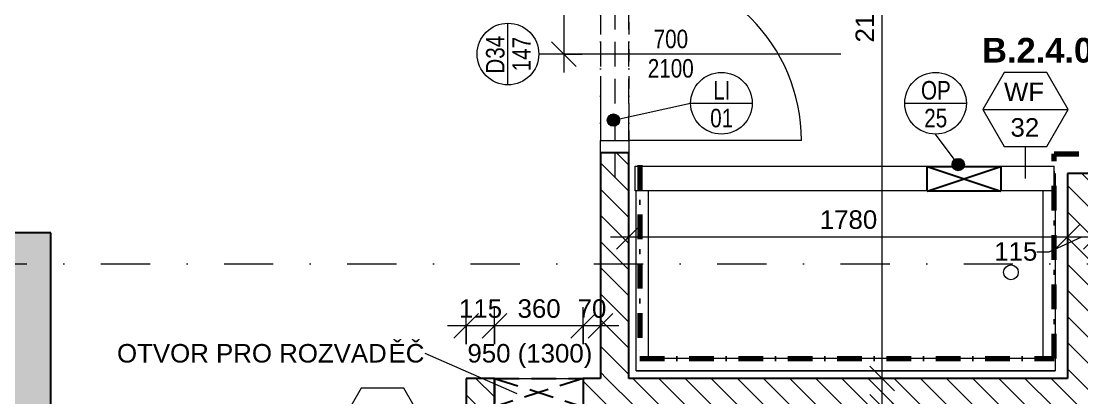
# Model space of a CAD drawing. Header units: millimetres. Extents: x -8668 to 43537, y -2985 to 58543.
# Drawn here: x 15276 to 19578, y 50259 to 51786 of the extents above; entities that cross this region are included whole.
import ezdxf

# ---------------------------------------------------------------- set-up
doc = ezdxf.new("R2010")
doc.units = ezdxf.units.MM
for name, pattern in [('HA_Dash_3mm-S1mm', [150, 100, -50]), ('HA_DashDot_10mm-S3mm', [500, 200, -150, 0, -150]), ('HA_DashDot_2_2mm-S0_6mm', [110, 50, -30, 0, -30]), ('HA_DashDot_4mm-S1mm', [200, 100, -50, 0, -50])]:
    doc.linetypes.add(name, pattern=pattern)
for name, color, linetype, lineweight in [('A-____-____-DIMS', 9, 'Continuous', 5), ('A-____-____-DIMS-50', 9, 'Continuous', 5), ('A-____-____-IDEN', 9, 'Continuous', 9), ('A-AREA-____-IDEN', 9, 'Continuous', 9), ('A-DETL-____-OTLN', 9, 'Continuous', 25), ('A-DOOR-____-IDEN', 9, 'Continuous', 9), ('A-DOOR-____-MCUT', 9, 'HA_DashDot_2_2mm-S0_6mm', 9), ('A-DOOR-____-OTLN', 9, 'Continuous', 9), ('A-DOOR-FRAM-MCUT', 9, 'Continuous', 9), ('A-GENM-____-HDLN', 9, 'HA_Dash_3mm-S1mm', 9), ('A-GENM-____-IDEN', 9, 'Continuous', 9), ('A-GENM-____-MCUT', 9, 'HA_Dash_3mm-S1mm', 25), ('A-GENM-____-OTLN', 9, 'Continuous', 9), ('A-WALL-____-IDEN', 9, 'Continuous', 9), ('A-WALL-____-PATT', 9, 'Continuous', 25), ('I-WALL-____-MCUT', 9, 'Continuous', 25), ('I-WALL-____-OTLN', 9, 'Continuous', 9), ('P-SANR-FIXT-OTLN', 9, 'Continuous', 9), ('S-GRID-____-OTLN', 9, 'Continuous', 5)]:
    doc.layers.add(name, color=color, linetype=linetype, lineweight=lineweight)
doc.styles.add('Arial_1', font='arial.ttf', dxfattribs={"height": 75})
doc.styles.add('Arial_2', font='arial.ttf', dxfattribs={"width": 0.8, "height": 75})
doc.styles.add('Arial_B', font='arialbd.ttf', dxfattribs={"height": 100})
doc.dimstyles.new('Inner_Dimensions', dxfattribs={"dimscale": 304.8, "dimtxt": 76.519455, "dimasz": 0.328084, "dimexe": 0.246063, "dimexo": 0.0625, "dimgap": 0.032808, "dimtad": 1, "dimdec": 0, "dimzin": 0, "dimdsep": 46, "dimtxsty": 'Arial_1', "dimblk1": 'OBLIQUE', "dimblk2": 'OBLIQUE', "dimsah": 1, "dimcen": 0.09, "dimdle": 0.246063, "dimazin": 0, "dimtfac": 1, "dimtdec": 4, "dimtix": 1, "dimtmove": 2, "dimatfit": 3, "dimfxl": 0.246063, "dimfxlon": 1, "dimtvp": 1, "dimtolj": 1, "dimtzin": 0, "dimlwd": 9, "dimlwe": 9, "dimarcsym": 2})
doc.dimstyles.new('Inner_Dimensions_1', dxfattribs={"dimscale": 304.8, "dimtxt": 76.519455, "dimasz": 0.328084, "dimexe": 0.246063, "dimexo": 0.0625, "dimgap": 0.032808, "dimtad": 1, "dimdec": 0, "dimzin": 0, "dimdsep": 46, "dimtxsty": 'Arial_1', "dimblk1": 'OBLIQUE', "dimblk2": 'OBLIQUE', "dimsah": 1, "dimcen": 0.09, "dimdle": 0.246063, "dimazin": 0, "dimtfac": 1, "dimtdec": 4, "dimtix": 1, "dimtmove": 0, "dimatfit": 3, "dimfxl": 0.246063, "dimfxlon": 1, "dimtvp": 1, "dimtolj": 1, "dimtzin": 0, "dimlwd": 9, "dimlwe": 9, "dimarcsym": 2})
doc.dimstyles.new('Inner_Dimensions_2', dxfattribs={"dimscale": 304.8, "dimtxt": 76.519455, "dimasz": 0.328084, "dimexe": 0.246063, "dimexo": 0.0625, "dimgap": 0.032808, "dimtad": 1, "dimdec": 0, "dimzin": 0, "dimdsep": 46, "dimtxsty": 'Arial_1', "dimblk1": 'OBLIQUE', "dimblk2": 'OBLIQUE', "dimsah": 1, "dimcen": 0.09, "dimdle": 0.246063, "dimazin": 0, "dimtfac": 1, "dimtdec": 4, "dimtix": 1, "dimtmove": 1, "dimatfit": 3, "dimfxl": 0.246063, "dimfxlon": 1, "dimtvp": 1, "dimtolj": 1, "dimtzin": 0, "dimlwd": 9, "dimlwe": 9, "dimarcsym": 2})
pattern_1 = [(135, (0, 0), (-53.03301, -53.03301), [])]

# ---------------------------------------------------------------- blocks, each defined once
blk = doc.blocks.new('HA_DR_Single_Swing_Solid - In_BJ_700x2100-2124344-DPS_2NP - B')
at = {"layer": 'A-DOOR-____-MCUT'}
for p, q in [((-350, 57.5), (350, 57.5)), ((-350, -57.5), (350, -57.5))]:
    blk.add_line(p, q, dxfattribs=at)
at = {"layer": 'A-DOOR-____-OTLN', "lineweight": 5}
blk.add_line((350, 757.5), (350, 57.5), dxfattribs=at)
blk.add_arc((350, 57.5), 700, 90, 180, dxfattribs=at)
at = {"layer": 'A-DOOR-FRAM-MCUT'}
for p, q in [((-400, 57.5), (-350, 57.5)), ((-350, 57.5), (-350, -57.5)), ((350, 57.5), (400, 57.5)), ((350, -57.5), (350, 57.5)), ((-350, -57.5), (-400, -57.5)), ((400, -57.5), (350, -57.5))]:
    blk.add_line(p, q, dxfattribs=at)
blk = doc.blocks.new('ABMV_Bathtub_Generic - 800_1700-V5-DPS_2NP - B')
at = {"layer": 'P-SANR-FIXT-OTLN'}
for p, q in [((0, 0), (0, 1700)), ((0, 1700), (730, 1700)), ((0, 1700), (730, 1700)), ((0, 1700), (0, 0)), ((50, 50), (50, 1650)), ((50, 1650), (730, 1650)), ((50, 1650), (730, 1650)), ((50, 50), (50, 1650)), ((730, 50), (50, 50)), ((730, 50), (50, 50)), ((800, 0), (0, 0)), ((800, 0), (0, 0)), ((800, 5), (800, 0)), ((800, 5), (800, 0))]:
    blk.add_line(p, q, dxfattribs=at)
blk.add_circle((400, 180), 30, dxfattribs=at)
blk = doc.blocks.new('HA_GM_Tiling_LineBased - Generic Tiles-1701894-DPS_2NP - B')
at = {"layer": 'A-GENM-____-OTLN', "linetype": 'HA_DashDot_4mm-S1mm', "lineweight": 80}
blk.add_line((50, 50), (835, 50), dxfattribs=at)
blk = doc.blocks.new('HA_GM_Tiling_LineBased - Generic Tiles-1701895-DPS_2NP - B')
at = {"layer": 'A-GENM-____-OTLN', "linetype": 'HA_DashDot_4mm-S1mm', "lineweight": 80}
blk.add_line((50, 50), (1730, 50), dxfattribs=at)
blk = doc.blocks.new('HA_GM_Tiling_LineBased - Generic Tiles-1701896-DPS_2NP - B')
at = {"layer": 'A-GENM-____-OTLN', "linetype": 'HA_DashDot_4mm-S1mm', "lineweight": 80}
blk.add_line((50, 50), (880, 50), dxfattribs=at)
blk = doc.blocks.new('HA_GM_Tiling_LineBased - Generic Tiles-1701897-DPS_2NP - B')
at = {"layer": 'A-GENM-____-OTLN', "linetype": 'HA_DashDot_4mm-S1mm', "lineweight": 80}
blk.add_line((-50, 50), (165, 50), dxfattribs=at)
blk = doc.blocks.new('TB_Porotherm KP11_5_1000mm - TB_Porotherm KP11_5_1000mm-1925202-DPS_2NP - B')
at = {"layer": 'A-GENM-____-HDLN'}
for p, q in [((500, 57.5), (-500, 57.5)), ((-500, 0), (500, 0)), ((-500, -57.5), (500, -57.5))]:
    blk.add_line(p, q, dxfattribs=at)
blk = doc.blocks.new('HA_GM_Opening_Rectangle_WallBased - Default-2022477-DPS_2NP - B')
at = {"layer": 'A-GENM-____-MCUT'}
for p, q in [((305, 57.5), (-55, -57.5)), ((-55, 57.5), (305, -57.5)), ((-55, 57.5), (-55, -57.5)), ((-55, 57.5), (305, 57.5)), ((305, 57.5), (305, -57.5)), ((-55, -57.5), (305, -57.5))]:
    blk.add_line(p, q, dxfattribs=at)
blk = doc.blocks.new('DIMBLOCK40-DPS_2NP - B')
at = {"layer": 'A-____-____-DIMS-50', "lineweight": 9}
for p, q in [((18767.8, 50222.7), (18717.8, 50272.7)), ((18692.8, 50222.7), (18842.8, 50222.7)), ((18767.8, 50222.7), (18692.8, 50222.7)), ((18767.8, 48617.7), (18767.8, 50222.7)), ((18767.8, 50222.7), (18817.8, 50172.7)), ((18767.8, 48617.7), (18717.8, 48667.7)), ((18692.8, 48617.7), (18842.8, 48617.7)), ((18767.8, 48617.7), (18692.8, 48617.7)), ((18767.8, 48617.7), (18817.8, 48567.7))]:
    blk.add_line(p, q, dxfattribs=at)
at = {"layer": 'A-____-____-DIMS-50', "color": 0, "lineweight": 9, "insert": (18660.4, 49304.9), "char_height": 75, "width": 276.883, "attachment_point": 1, "rotation": 90, "line_spacing_factor": 0.941778, "style": 'Arial_1'}
blk.add_mtext('1605', dxfattribs=at)
blk = doc.blocks.new('_Oblique')
at = {"color": 0, "linetype": 'ByBlock', "lineweight": -2}
blk.add_line((-0.5, -0.5), (0.5, 0.5), dxfattribs=at)
blk = doc.blocks.new('DIMBLOCK41-DPS_2NP - B')
at = {"layer": 'A-____-____-DIMS-50', "lineweight": 9}
for p, q in [((18767.8, 50337.7), (18717.8, 50387.7)), ((18692.8, 50337.7), (18842.8, 50337.7)), ((18767.8, 50337.7), (18692.8, 50337.7)), ((18767.8, 50222.7), (18767.8, 50337.7)), ((18767.8, 50337.7), (18817.8, 50287.7)), ((18767.8, 50222.7), (18717.8, 50272.7)), ((18846.6, 50201.1), (18767.8, 50280.2)), ((18692.8, 50222.7), (18842.8, 50222.7)), ((18767.8, 50222.7), (18692.8, 50222.7)), ((18767.8, 50222.7), (18817.8, 50172.7)), ((18846.6, 50151.1), (18846.6, 50201.1))]:
    blk.add_line(p, q, dxfattribs=at)
at = {"layer": 'A-____-____-DIMS-50', "color": 0, "lineweight": 9, "insert": (18808.1, 49978.1), "char_height": 75, "width": 207.662, "attachment_point": 1, "rotation": 90, "line_spacing_factor": 0.941778, "style": 'Arial_1'}
blk.add_mtext('115', dxfattribs=at)
blk = doc.blocks.new('DIMBLOCK42-DPS_2NP - B')
at = {"layer": 'A-____-____-DIMS-50', "lineweight": 9}
for p, q in [((18767.8, 52502.7), (18717.8, 52552.7)), ((18692.8, 52502.7), (18842.8, 52502.7)), ((18767.8, 52502.7), (18692.8, 52502.7)), ((18767.8, 50337.7), (18767.8, 52502.7)), ((18767.8, 52502.7), (18817.8, 52452.7)), ((18767.8, 50337.7), (18717.8, 50387.7)), ((18692.8, 50337.7), (18842.8, 50337.7)), ((18767.8, 50337.7), (18692.8, 50337.7)), ((18767.8, 50337.7), (18817.8, 50287.7))]:
    blk.add_line(p, q, dxfattribs=at)
at = {"layer": 'A-____-____-DIMS-50', "color": 0, "lineweight": 9, "insert": (18660.4, 51699.4), "char_height": 75, "width": 276.883, "attachment_point": 1, "rotation": 90, "line_spacing_factor": 0.941778, "style": 'Arial_1'}
blk.add_mtext('2165', dxfattribs=at)
blk = doc.blocks.new('HA_TAG_Door_TypeMark_wDimensions - Scale50_Left with Bouble-921048-DPS_2NP - B')
at = {"layer": 'A-DOOR-____-IDEN'}
for p, q in [((-2.5, 22), (2.5, 22)), ((0, -5), (0, 19.5))]:
    blk.add_line(p, q, dxfattribs=at)
blk.add_circle((0, 22), 2.5, dxfattribs=at)
blk = doc.blocks.new('HA_TAG_WA_Partitions - Group _ Type Mark-556634-DPS_2NP - B')
at = {"layer": 'A-WALL-____-IDEN'}
for p, q in [((-1.732, 3), (-3.464, 0)), ((1.732, 3), (-1.732, 3)), ((3.464, 0), (1.732, 3)), ((-3.464, 0), (3.464, 0)), ((-3.464, 0), (-1.732, -3)), ((1.732, -3), (3.464, 0)), ((-1.732, -3), (1.732, -3))]:
    blk.add_line(p, q, dxfattribs=at)
blk = doc.blocks.new('DIMBLOCK221-DPS_2NP - B')
at = {"layer": 'A-____-____-DIMS-50', "lineweight": 9}
for p, q in [((17740.7, 50986.5), (17740.7, 50836.5)), ((17740.7, 50911.5), (17740.7, 50986.5)), ((19520.7, 50986.5), (19520.7, 50836.5)), ((19520.7, 50911.5), (19520.7, 50986.5)), ((17740.7, 50911.5), (17790.7, 50961.5)), ((19520.7, 50911.5), (19570.7, 50961.5)), ((17665.7, 50911.5), (19520.7, 50911.5)), ((17740.7, 50911.5), (17690.7, 50861.5)), ((19520.7, 50911.5), (19470.7, 50861.5))]:
    blk.add_line(p, q, dxfattribs=at)
at = {"layer": 'A-____-____-DIMS-50', "color": 0, "lineweight": 9, "insert": (18515.3, 51018.9), "char_height": 75, "width": 276.883, "attachment_point": 1, "line_spacing_factor": 0.941778, "style": 'Arial_1'}
blk.add_mtext('1780', dxfattribs=at)
blk = doc.blocks.new('DIMBLOCK222-DPS_2NP - B')
at = {"layer": 'A-____-____-DIMS-50', "lineweight": 9}
for p, q in [((19520.7, 50986.5), (19520.7, 50836.5)), ((19520.7, 50911.5), (19520.7, 50986.5)), ((19635.7, 50986.5), (19635.7, 50836.5)), ((19635.7, 50911.5), (19635.7, 50986.5)), ((19520.7, 50911.5), (19570.7, 50961.5)), ((19635.7, 50911.5), (19685.7, 50961.5)), ((19446, 50851.4), (19578.2, 50911.5)), ((19520.7, 50911.5), (19470.7, 50861.5)), ((19520.7, 50911.5), (19635.7, 50911.5)), ((19635.7, 50911.5), (19585.7, 50861.5)), ((19396, 50851.4), (19446, 50851.4))]:
    blk.add_line(p, q, dxfattribs=at)
at = {"layer": 'A-____-____-DIMS-50', "color": 0, "lineweight": 9, "insert": (19222.9, 50889.9), "char_height": 75, "width": 207.662, "attachment_point": 1, "line_spacing_factor": 0.941778, "style": 'Arial_1'}
blk.add_mtext('115', dxfattribs=at)
blk = doc.blocks.new('DIMBLOCK238-DPS_2NP - B')
at = {"layer": 'A-____-____-DIMS-50', "lineweight": 9}
for p, q in [((17476.8, 52577.7), (17476.8, 51577.7)), ((17476.8, 52502.7), (17426.8, 52552.7)), ((17551.8, 52502.7), (17401.8, 52502.7)), ((17476.8, 52502.7), (17526.8, 52452.7)), ((17476.8, 52502.7), (17551.8, 52502.7)), ((17476.8, 51652.7), (17426.8, 51702.7)), ((17551.8, 51652.7), (17401.8, 51652.7)), ((17476.8, 51652.7), (17526.8, 51602.7)), ((17476.8, 51652.7), (17551.8, 51652.7))]:
    blk.add_line(p, q, dxfattribs=at)
at = {"layer": 'A-____-____-DIMS-50', "color": 0, "lineweight": 9, "insert": (17369.5, 51991.2), "char_height": 75, "width": 207.662, "attachment_point": 1, "rotation": 90, "line_spacing_factor": 0.941778, "style": 'Arial_1'}
blk.add_mtext('850', dxfattribs=at)
blk = doc.blocks.new('DIMBLOCK248-DPS_2NP - B')
at = {"layer": 'A-____-____-DIMS-50', "lineweight": 9}
for p, q in [((17555.7, 50475.9), (17555.7, 50625.9)), ((17555.7, 50550.9), (17605.7, 50600.9)), ((17625.7, 50475.9), (17625.7, 50625.9)), ((17625.7, 50550.9), (17675.7, 50600.9)), ((17555.7, 50550.9), (17505.7, 50500.9)), ((17700.7, 50550.9), (17555.7, 50550.9)), ((17555.7, 50550.9), (17555.7, 50475.9)), ((17625.7, 50550.9), (17575.7, 50500.9)), ((17625.7, 50550.9), (17625.7, 50475.9))]:
    blk.add_line(p, q, dxfattribs=at)
at = {"layer": 'A-____-____-DIMS-50', "color": 0, "lineweight": 9, "insert": (17533, 50658.3), "char_height": 75, "width": 138.441, "attachment_point": 1, "line_spacing_factor": 0.941778, "style": 'Arial_1'}
blk.add_mtext('70', dxfattribs=at)
blk = doc.blocks.new('DIMBLOCK249-DPS_2NP - B')
at = {"layer": 'A-____-____-DIMS-50', "lineweight": 9}
for p, q in [((17195.7, 50475.9), (17195.7, 50625.9)), ((17195.7, 50550.9), (17245.7, 50600.9)), ((17555.7, 50475.9), (17555.7, 50625.9)), ((17555.7, 50550.9), (17605.7, 50600.9)), ((17195.7, 50550.9), (17145.7, 50500.9)), ((17555.7, 50550.9), (17195.7, 50550.9)), ((17195.7, 50550.9), (17195.7, 50475.9)), ((17555.7, 50550.9), (17505.7, 50500.9)), ((17555.7, 50550.9), (17555.7, 50475.9))]:
    blk.add_line(p, q, dxfattribs=at)
at = {"layer": 'A-____-____-DIMS-50', "color": 0, "lineweight": 9, "insert": (17289.2, 50658.3), "char_height": 75, "width": 207.662, "attachment_point": 1, "line_spacing_factor": 0.941778, "style": 'Arial_1'}
blk.add_mtext('360', dxfattribs=at)
blk = doc.blocks.new('DIMBLOCK250-DPS_2NP - B')
at = {"layer": 'A-____-____-DIMS-50', "lineweight": 9}
for p, q in [((17080.7, 50475.9), (17080.7, 50625.9)), ((17080.7, 50550.9), (17130.7, 50600.9)), ((17195.7, 50475.9), (17195.7, 50625.9)), ((17195.7, 50550.9), (17245.7, 50600.9)), ((17195.7, 50550.9), (17005.7, 50550.9)), ((17080.7, 50550.9), (17030.7, 50500.9)), ((17080.7, 50550.9), (17080.7, 50475.9)), ((17195.7, 50550.9), (17145.7, 50500.9)), ((17195.7, 50550.9), (17195.7, 50475.9))]:
    blk.add_line(p, q, dxfattribs=at)
at = {"layer": 'A-____-____-DIMS-50', "color": 0, "lineweight": 9, "insert": (17051.7, 50658.3), "char_height": 75, "width": 207.662, "attachment_point": 1, "line_spacing_factor": 0.941778, "style": 'Arial_1'}
blk.add_mtext('115', dxfattribs=at)
blk = doc.blocks.new('HA_TAG_GM_Products - Generic-588599-DPS_2NP - B')
at = {"layer": 'A-GENM-____-IDEN'}
blk.add_line((-2.5, 0), (2.5, 0), dxfattribs=at)
blk.add_circle((0, 0), 2.5, dxfattribs=at)

msp = doc.modelspace()

# ---------------------------------------------------------------- hatches: boundary and pattern name
at = {"layer": 'A-GENM-____-IDEN'}
h = msp.add_hatch(color=256, dxfattribs=at)
edge = h.paths.add_edge_path()
edge.add_arc((17677.9, 51384.7), 25, 0, 360)
h = msp.add_hatch(color=256, dxfattribs=at)
edge = h.paths.add_edge_path()
edge.add_arc((19077.1, 51204.6), 25, 0, 360)
at = {"layer": 'A-WALL-____-PATT', "lineweight": 5}
h = msp.add_hatch(dxfattribs=at)
h.set_pattern_fill('FP_3', color=256, style=0, pattern_type=2)
h.set_pattern_definition(pattern_1)
h.paths.add_polyline_path([(17625.7, 50337.7), (17740.7, 50337.7), (17740.7, 51252.7), (17625.7, 51252.7), (17625.7, 50770.1)])
h.paths.add_polyline_path([(17625.7, 52052.7), (17740.7, 52052.7), (17740.7, 52502.7), (17625.7, 52502.7)])
h = msp.add_hatch(dxfattribs=at)
h.set_pattern_fill('FP_3', color=256, style=0, pattern_type=2)
h.set_pattern_definition(pattern_1)
h.paths.add_polyline_path([(19635.7, 50337.7), (19635.7, 51167.7), (19520.7, 51167.7), (19520.7, 50337.7)])
at = {"layer": 'A-WALL-____-PATT', "lineweight": 9}
msp.add_hatch(color=256, dxfattribs=at).paths.add_polyline_path([(15178.8, 44737.7), (15395.7, 44737.7), (15395.7, 50927.7), (15145.7, 50927.7), (15145.7, 44737.7)])
at = {"layer": 'A-WALL-____-PATT', "lineweight": 5}
h = msp.add_hatch(dxfattribs=at)
h.set_pattern_fill('FP_3', color=256, style=0, pattern_type=2)
h.set_pattern_definition(pattern_1)
h.paths.add_polyline_path([(17195.7, 48617.7), (17195.7, 48752.7), (17080.7, 48752.7), (17080.7, 48617.7)])
h.paths.add_polyline_path([(17195.7, 49552.7), (17195.7, 50337.7), (17080.7, 50337.7), (17080.7, 49552.7)])
h = msp.add_hatch(dxfattribs=at)
h.set_pattern_fill('FP_3', color=256, style=0, pattern_type=2)
h.set_pattern_definition(pattern_1)
h.paths.add_polyline_path([(17555.7, 50222.7), (20720.7, 50222.7), (20720.7, 50337.7), (17555.7, 50337.7)])

# ---------------------------------------------------------------- linework, layer by layer
at = {"layer": 'A-____-____-IDEN'}
msp.add_line((17287.3, 50274.6), (16914.4, 50438.4), dxfattribs=at)
at = {"layer": 'A-DETL-____-OTLN'}
for p, q in [((18950.4, 51197.2), (19250.4, 51197.2)), ((18950.4, 51097.2), (18950.4, 51197.2)), ((18950.4, 51197.2), (19250.4, 51097.2)), ((18950.4, 51097.2), (19250.4, 51197.2)), ((19250.4, 51197.2), (19250.4, 51097.2)), ((19250.4, 51097.2), (18950.4, 51097.2))]:
    msp.add_line(p, q, dxfattribs=at)
at = {"layer": 'A-GENM-____-IDEN'}
for p, q in [((17677.9, 51384.7), (17991.5, 51453.2)), ((19077.1, 51204.6), (18984.9, 51328.2))]:
    msp.add_line(p, q, dxfattribs=at)
for centre in [(17677.9, 51384.7), (19077.1, 51204.6)]:
    msp.add_circle(centre, 25, dxfattribs=at)
at = {"layer": 'A-WALL-____-IDEN'}
msp.add_line((19350.4, 51147.7), (19350.4, 51278.2), dxfattribs=at)
at = {"layer": 'I-WALL-____-MCUT'}
for p, q in [((17625.7, 51252.7), (17625.7, 50337.7)), ((17740.7, 51252.7), (17625.7, 51252.7)), ((17740.7, 50337.7), (17740.7, 51252.7)), ((19635.7, 51167.7), (19520.7, 51167.7)), ((19520.7, 51167.7), (19520.7, 50337.7)), ((15395.7, 50927.7), (11325.7, 50927.7)), ((15395.7, 48617.7), (15395.7, 50927.7)), ((17195.7, 50337.7), (17080.7, 50337.7)), ((17080.7, 50337.7), (17080.7, 49552.7)), ((17195.7, 49552.7), (17195.7, 50337.7)), ((17625.7, 50337.7), (17555.7, 50337.7)), ((17555.7, 50337.7), (17555.7, 50222.7)), ((19520.7, 50337.7), (17740.7, 50337.7))]:
    msp.add_line(p, q, dxfattribs=at)
at = {"layer": 'I-WALL-____-OTLN'}
for p, q in [((17765.7, 51197.7), (19465.7, 51197.7)), ((17765.7, 51097.7), (17765.7, 51197.7)), ((19465.7, 51097.7), (19465.7, 51197.7)), ((19465.7, 51097.7), (17765.7, 51097.7)), ((17195.7, 50337.7), (17555.7, 50337.7))]:
    msp.add_line(p, q, dxfattribs=at)
at = {"layer": 'S-GRID-____-OTLN', "linetype": 'HA_DashDot_10mm-S3mm', "lineweight": 9}
msp.add_line((-6906.2, 50802.7), (21594.8, 50802.7), dxfattribs=at)

# ---------------------------------------------------------------- block references
at = {"layer": 'A-DOOR-____-IDEN', "xscale": 49.99999999999998, "yscale": 49.99999999999998, "zscale": 49.99999999999998, "rotation": 89.99999999999991}
msp.add_blockref('HA_TAG_Door_TypeMark_wDimensions - Scale50_Left with Bouble-921048-DPS_2NP - B', (18350.4, 51652.7), dxfattribs=at)
at = {"layer": 'A-DOOR-____-OTLN', "rotation": 270.0000000000002}
msp.add_blockref('HA_DR_Single_Swing_Solid - In_BJ_700x2100-2124344-DPS_2NP - B', (17683.2, 51652.7), dxfattribs=at)
at = {"layer": 'A-GENM-____-IDEN', "xscale": 49.99999999999998, "yscale": 49.99999999999998, "zscale": 49.99999999999998}
for p in [(18116.5, 51453.2), (18984.9, 51453.2)]:
    msp.add_blockref('HA_TAG_GM_Products - Generic-588599-DPS_2NP - B', p, dxfattribs=at)
at = {"layer": 'A-GENM-____-OTLN', "rotation": 270.0000000000002}
msp.add_blockref('TB_Porotherm KP11_5_1000mm - TB_Porotherm KP11_5_1000mm-1925202-DPS_2NP - B', (17683.2, 51652.7), dxfattribs=at)
at = {"layer": 'A-GENM-____-OTLN', "linetype": 'HA_DashDot_4mm-S1mm', "lineweight": 80}
for name, p, rotation in [('HA_GM_Tiling_LineBased - Generic Tiles-1701896-DPS_2NP - B', (19515.7, 50367.7), 90.00000000000007), ('HA_GM_Tiling_LineBased - Generic Tiles-1701894-DPS_2NP - B', (17735.7, 51252.7), 270.0000000000001)]:
    msp.add_blockref(name, p, dxfattribs=dict(at, rotation=rotation))
for name, p in [('HA_GM_Tiling_LineBased - Generic Tiles-1701897-DPS_2NP - B', (19515.7, 51197.7)), ('HA_GM_Tiling_LineBased - Generic Tiles-1701895-DPS_2NP - B', (17735.7, 50367.7))]:
    msp.add_blockref(name, p, dxfattribs=at)
at = {"layer": 'A-GENM-____-OTLN'}
msp.add_blockref('HA_GM_Opening_Rectangle_WallBased - Default-2022477-DPS_2NP - B', (17250.7, 50280.2), dxfattribs=at)
at = {"layer": 'A-WALL-____-IDEN', "xscale": 49.99999999999998, "yscale": 49.99999999999998, "zscale": 49.99999999999998}
for p in [(19350.4, 51428.2), (16741.2, 50147.7)]:
    msp.add_blockref('HA_TAG_WA_Partitions - Group _ Type Mark-556634-DPS_2NP - B', p, dxfattribs=at)
at = {"layer": 'P-SANR-FIXT-OTLN', "rotation": 90.00000000000034}
msp.add_blockref('ABMV_Bathtub_Generic - 800_1700-V5-DPS_2NP - B', (19470.7, 50367.7), dxfattribs=at)

# ---------------------------------------------------------------- texts
at = {"layer": 'A-____-____-IDEN', "lineweight": 5, "char_height": 75, "attachment_point": 1, "style": 'Arial_1'}
for s, insert, width in [('OTVOR PRO ROZVAD', (15664.4, 50477), 1334.81), ('ĚČ', (16765.8, 50477), 176.371)]:
    msp.add_mtext(s, dxfattribs=dict(at, insert=insert, width=width))
at = {"layer": 'A-AREA-____-IDEN', "lineweight": 5, "insert": (19173.8, 51718.1), "char_height": 100, "width": 653.375, "attachment_point": 1, "style": 'Arial_B'}
msp.add_mtext('B.2.4.05', dxfattribs=at)
at = {"layer": 'A-DOOR-____-IDEN', "lineweight": 5, "char_height": 75, "attachment_point": 1, "rotation": 90, "style": 'Arial_2'}
for s, insert, width in [('D34', (17161.1, 51573), 189.198), ('147', (17268.1, 51582.5), 173.164)]:
    msp.add_mtext(s, dxfattribs=dict(at, insert=insert, width=width))
at = {"layer": 'A-DOOR-____-IDEN', "lineweight": 5, "char_height": 75, "attachment_point": 1, "style": 'Arial_2'}
for s, insert, width in [('700', (17841.3, 51751.3), 173.164), ('2100', (17817.5, 51632.2), 230.886)]:
    msp.add_mtext(s, dxfattribs=dict(at, insert=insert, width=width))
at = {"layer": 'A-GENM-____-IDEN', "lineweight": 5, "char_height": 75, "attachment_point": 1}
for s, insert, width, style in [('OP', (18925.8, 51543.3), 147.51, 'Arial_2'), ('LI', (18082.7, 51543.3), 86.582, 'Arial_2'), ('01', (18070.7, 51430.6), 115.443, 'Arial_2'), ('25', (18939, 51430.6), 115.443, 'Arial_2'), ('950 (1300)', (17085.9, 50477), 629.325, 'Arial_1')]:
    msp.add_mtext(s, dxfattribs=dict(at, insert=insert, width=width, style=style))
at = {"layer": 'A-WALL-____-IDEN', "lineweight": 5, "char_height": 75, "attachment_point": 1, "style": 'Arial_1'}
for s, insert, width in [('WF', (19262.4, 51537.2), 208.439), ('32', (19288.9, 51392.7), 144.304)]:
    msp.add_mtext(s, dxfattribs=dict(at, insert=insert, width=width))

# ---------------------------------------------------------------- dimensions: what is measured, and where the dimension line sits
at = {"layer": 'A-____-____-DIMS', "lineweight": 9}
for base, p1, p2, override, picture, middle in [((17476.8, 51652.7), (17551.8, 52502.7), (17551.8, 51652.7), {"dimpost": '<>', "dimfxl": 850}, 'DIMBLOCK238-DPS_2NP - B', (17428.5, 52077.7)), ((18767.8, 50222.7), (18692.8, 48617.7), (18692.8, 50222.7), {"dimpost": '<>', "dimfxl": 1605}, 'DIMBLOCK40-DPS_2NP - B', (18719.5, 49420.2))]:
    dim = msp.add_linear_dim(base=base, p1=p1, p2=p2, angle=90, dimstyle='Inner_Dimensions_1', override=override, dxfattribs=at)
    dim.commit()
    dim.dimension.update_dxf_attribs({"geometry": picture, "text_midpoint": middle})
for base, p1, p2, dimstyle, override, picture, middle in [((18767.8, 52502.7), (18692.8, 50337.7), (18692.8, 52502.7), 'Inner_Dimensions', {"dimpost": '<>', "dimfxl": 2165}, 'DIMBLOCK42-DPS_2NP - B', (18710.4, 51837.8)), ((18767.8, 50337.7), (18692.8, 50222.7), (18692.8, 50337.7), 'Inner_Dimensions_2', {"dimpost": '<>', "dimfxl": 115}, 'DIMBLOCK41-DPS_2NP - B', (18858.1, 50081.9))]:
    dim = msp.add_linear_dim(base=base, p1=p1, p2=p2, angle=90, dimstyle=dimstyle, override=override, dxfattribs=at)
    dim.commit()
    dim.dimension.update_dxf_attribs({"geometry": picture, "text_midpoint": middle, "dimtype": 160, "text_rotation": 90})
for base, p1, p2, override, picture, middle in [((19520.7, 50911.5), (17740.7, 50986.5), (19520.7, 50986.5), {"dimpost": '<>', "dimfxl": 1780}, 'DIMBLOCK221-DPS_2NP - B', (18630.7, 50959.8)), ((17080.7, 50550.9), (17195.7, 50475.9), (17080.7, 50475.9), {"dimpost": '<>', "dimfxl": 115}, 'DIMBLOCK250-DPS_2NP - B', (17138.2, 50599.2)), ((17195.7, 50550.9), (17555.7, 50475.9), (17195.7, 50475.9), {"dimpost": '<>', "dimfxl": 360}, 'DIMBLOCK249-DPS_2NP - B', (17375.7, 50599.2)), ((17555.7, 50550.9), (17625.7, 50475.9), (17555.7, 50475.9), {"dimpost": '<>', "dimfxl": 70}, 'DIMBLOCK248-DPS_2NP - B', (17590.7, 50599.2))]:
    dim = msp.add_linear_dim(base=base, p1=p1, p2=p2, dimstyle='Inner_Dimensions_1', override=override, dxfattribs=at)
    dim.commit()
    dim.dimension.update_dxf_attribs({"geometry": picture, "text_midpoint": middle})
dim = msp.add_linear_dim(base=(19635.7, 50911.5), p1=(19520.7, 50986.5), p2=(19635.7, 50986.5), dimstyle='Inner_Dimensions_2', override={"dimpost": '<>', "dimfxl": 115}, dxfattribs=at)
dim.commit()
dim.dimension.update_dxf_attribs({"geometry": 'DIMBLOCK222-DPS_2NP - B', "text_midpoint": (19326.8, 50839.9), "dimtype": 160})

doc.saveas('drawing.dxf')
